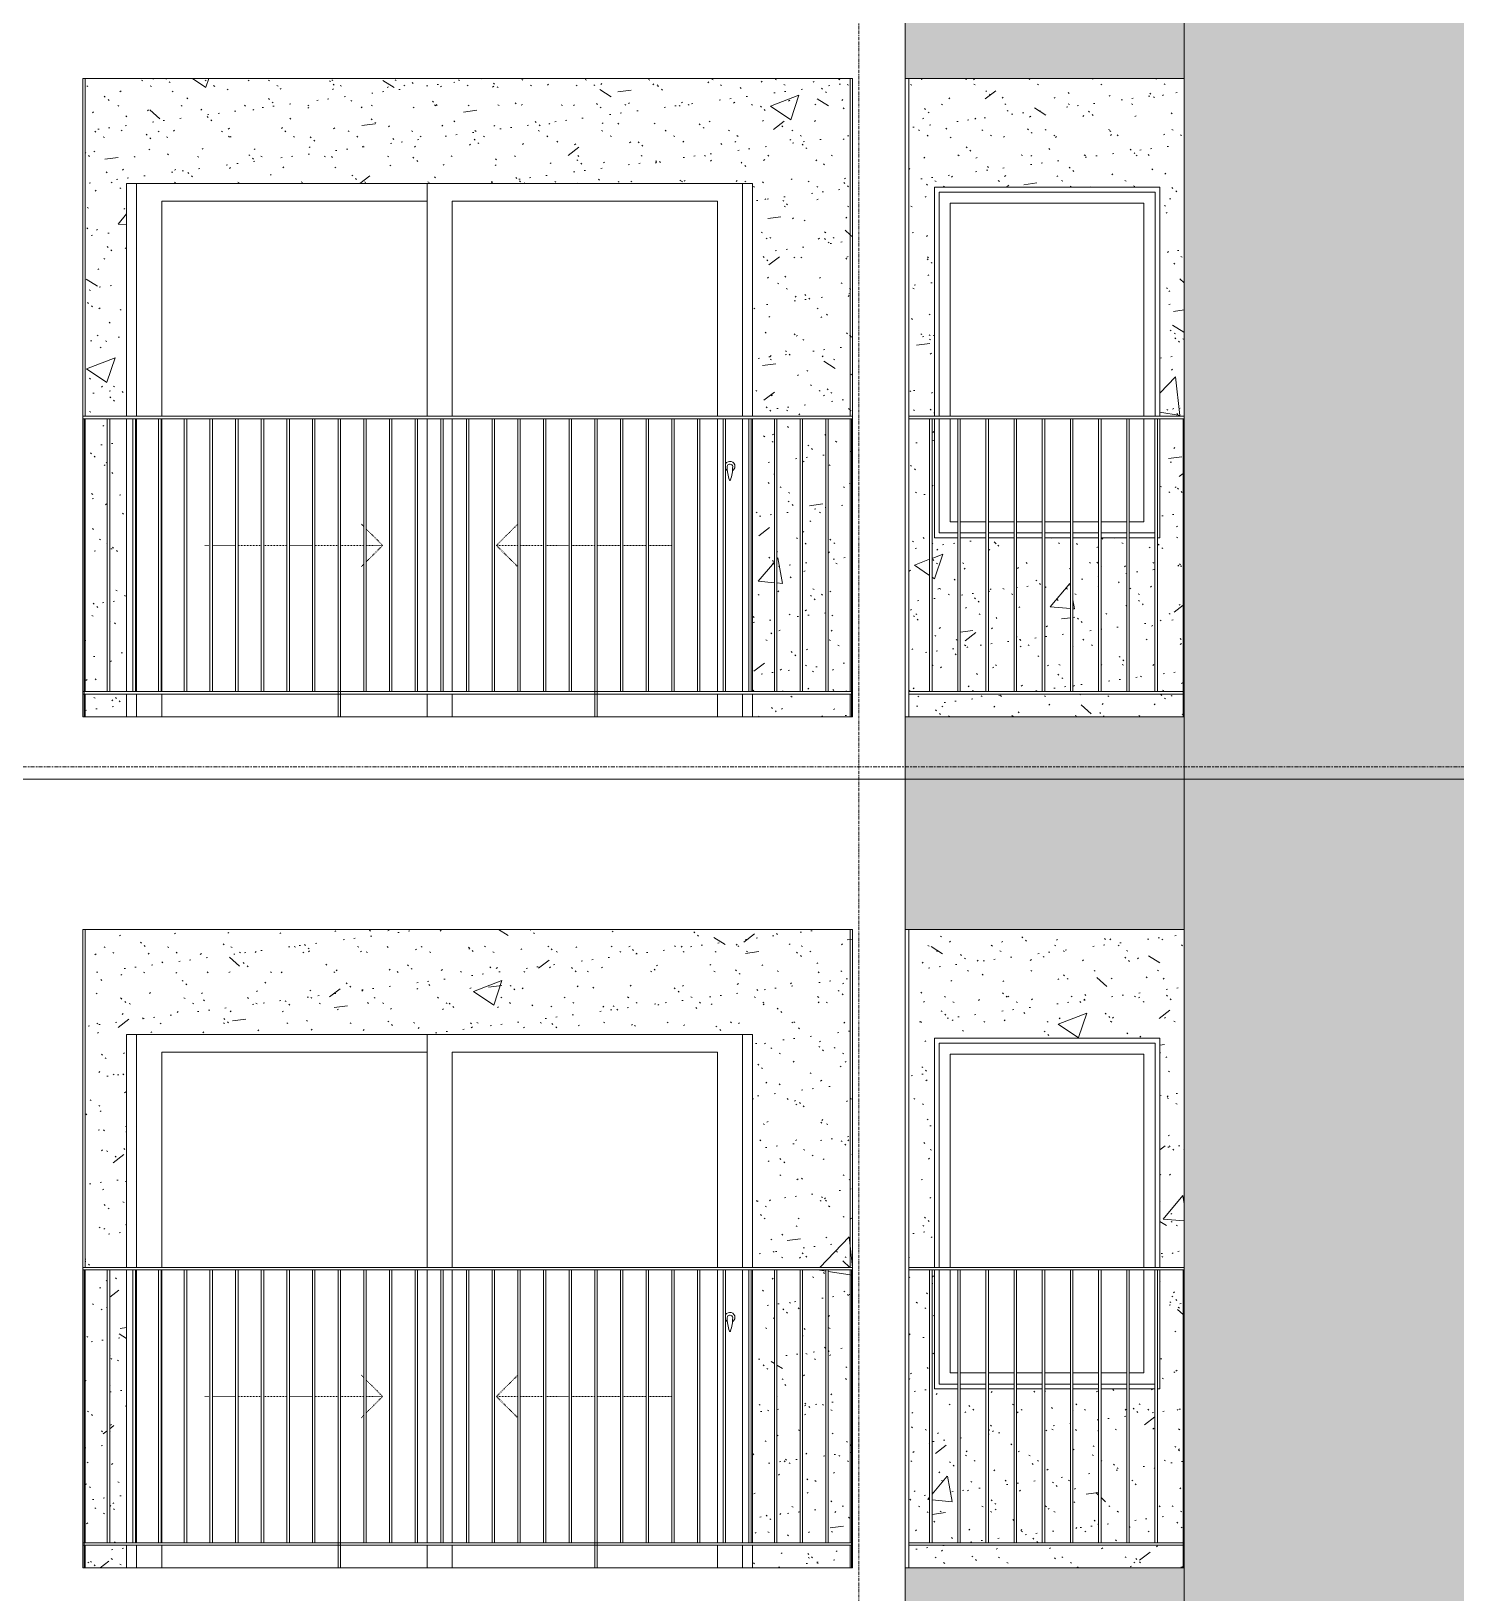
# Model space of a CAD drawing. Header units: millimetres. Extents: x -134153 to 99383, y -5233 to 35400.
# Drawn here: x 19153 to 24843, y 19300 to 25538 of the extents above; entities that cross this region are included whole.
import ezdxf

# ---------------------------------------------------------------- set-up
doc = ezdxf.new("R2010")
doc.units = ezdxf.units.MM
for name, pattern in [('Centre', [31.75, 6.35, -4.7625, 15.875, -4.7625]), ('Dash', [6, 3, -3]), ('Grid Line', [22.225, 12.7, -3.175, 3.175, -3.175])]:
    doc.linetypes.add(name, pattern=pattern)
for name, color, linetype, lineweight in [('0-2', 250, 'Continuous', 5), ('A-DOOR', 31, 'Continuous', 9), ('A-DOOR-FRAM', 31, 'Continuous', 9), ('A-DOOR-HDLN', 31, 'Dash', 9), ('A-FLOR-HRAL', 11, 'Continuous', 9), ('A-FLOR-HRAL-1', 253, 'Continuous', 9), ('A-FLOR-LEVL-2', 51, 'Centre', 9), ('A-GLAZ-1', 253, 'Continuous', 9), ('A-GLAZ-2', 7, 'Continuous', 9), ('A-WALL', 113, 'Continuous', 9), ('A-WALL-PATT-1', 9, 'Continuous', 9), ('A-WALL-PATT-2', 111, 'Continuous', 5), ('I-WALL', 2, 'Continuous', 9), ('I-WALL-1', 7, 'Continuous', 9), ('S-COLS-1', 7, 'Continuous', 9), ('S-GRID-1', 1, 'Grid Line', 9)]:
    doc.layers.add(name, color=color, linetype=linetype, lineweight=lineweight)
pattern_1 = [(50, (82572.6, 0), (1165.978, -102.01), [121.92, -1341.12]), (355, (82572.6, 0), (-225.554, 1222.763), [97.536, -1072.896]), (100.451, (82669.8, -8.5), (940.433, 1120.746), [103.616, -1139.776]), (46.184, (82572.6, 325.1), (1734.906, -269.074), [182.88, -2011.68]), (96.636, (82717.2, 302.7), (1519.38, 1583.54), [155.42, -1709.665]), (351.184, (82572.6, 325.1), (1519.39, 1583.52), [146.3, -1609.34]), (21, (82735.2, 243.8), (970.332, -654.498), [121.92, -1341.12]), (326, (82735.2, 243.8), (395.533, 1178.804), [97.536, -1072.896]), (71.451, (82816, 189.3), (1365.87, 524.296), [103.616, -1139.776]), (37.5, (82572.62, 0), (19.767, 541.1527), [53.645, -1006.246, 53.645, -1035.507, -1076.96]), (37.5, (82572.62, 0), (19.767, 541.1527), [-2149.043, 53.645, -1023.315]), (7.5, (82572.6, 0), (427.646, 641.156), [53.645, -567.334, 53.645, -981.862, -410.464]), (7.5, (82572.6, 0), (427.646, 641.156), [-1656.486, 53.645, -356.82]), (327.5, (82210.1, 0), (867.782, -36.665), [53.645, -352.755, 53.645, -1214.323, -1682.496]), (327.5, (82210.1, 0), (867.782, -36.665), [-1674.368, 53.645, -1628.85]), (317.5, (82047.56, 0), (948.028, 162.731), [53.645, -474.675, 53.645, -788.416, -1194.816]), (317.5, (82047.56, 0), (948.028, 162.731), [-1370.38, 53.645, -1141.17])]
pattern_2 = [(37.5, (82572.62, 0), (-5.1206, 156.61216), [5.364, -118.181, 5.364, -132.812, -132.08]), (37.5, (82572.62, 0), (-5.1206, 156.61216), [-261.722, 5.364, -126.716]), (7.5, (82572.62, 0), (143.847, 229.3842), [5.364, -61.285, 5.364, -105.989, -42.672]), (7.5, (82572.62, 0), (143.847, 229.3842), [-178.003, 5.364, -37.308]), (327.5, (82472.65, 0), (253.1176, 0.4601), [5.364, -35.276, 5.364, -140.94, -191.008]), (327.5, (82472.65, 0), (253.1176, 0.4601), [-186.944, 5.364, -185.644]), (317.5, (82472.65, 0), (244.3381, 71.3376), [5.364, -14.956, 5.364, -90.546, -109.728]), (317.5, (82472.65, 0), (244.3381, 71.3376), [-116.23, 5.364, -104.364])]

# ---------------------------------------------------------------- blocks, each defined once
blk = doc.blocks.new('NCV_TKTC_KET CAU_rvt-2-TKCS_MẶT ĐỨNG HƯỚNG NAM')
at = {"layer": 'S-COLS-1'}
for p, q in [((61152.6, 25349.3), (61152.6, 22800)), ((61152.6, 21949.3), (61152.6, 19400))]:
    blk.add_line(p, q, dxfattribs=at)
blk = doc.blocks.new('M_Fixed - 900 x 1400-901190-TKCS_MẶT ĐỨNG HƯỚNG NAM')
at = {"layer": 'A-GLAZ-2'}
for p, q in [((61273.6, 7000), (61273.6, 7896)), ((61273.6, 7896), (62135.6, 7896)), ((62135.6, 7896), (62135.6, 7000)), ((61317.6, 7000), (61317.6, 7852)), ((61317.6, 7852), (62091.6, 7852)), ((62091.6, 7852), (62091.6, 7000)), ((61273.6, 6534), (61273.6, 6990)), ((61317.6, 6578), (61317.6, 6990)), ((62091.6, 6990), (62091.6, 6578)), ((61347.6, 6578), (61317.6, 6578)), ((61460.1, 6578), (61357.6, 6578)), ((61572.6, 6578), (61470.1, 6578)), ((61685.1, 6578), (61582.6, 6578)), ((61797.6, 6578), (61695.1, 6578)), ((61910.1, 6578), (61807.6, 6578)), ((62022.6, 6578), (61920.1, 6578)), ((62091.6, 6578), (62032.6, 6578)), ((61347.6, 6534), (61273.6, 6534)), ((61460.1, 6534), (61357.6, 6534)), ((61572.6, 6534), (61470.1, 6534)), ((61685.1, 6534), (61582.6, 6534)), ((61797.6, 6534), (61695.1, 6534)), ((61910.1, 6534), (61807.6, 6534)), ((62022.6, 6534), (61920.1, 6534)), ((62135.1, 6534), (62032.6, 6534))]:
    blk.add_line(p, q, dxfattribs=at)
blk = doc.blocks.new('Railing - 10mm-901206-TKCS_MẶT ĐỨNG HƯỚNG NAM')
at = {"layer": 'A-FLOR-HRAL-1'}
for p, q in [((106960.064287, 5900), (106960.064287, 6990)), ((106970.064287, 5900), (106970.064287, 6990))]:
    blk.add_line(p, q, dxfattribs=at)
blk = doc.blocks.new('Railing - 50 x 10mm-V265-TKCS_MẶT ĐỨNG HƯỚNG NAM')
at = {"layer": 'A-FLOR-HRAL-1'}
for p in [(98652.564287, 6990), (98657.564287, 5800)]:
    blk.add_line(p, (98657.564287, 6990), dxfattribs=at)
blk = doc.blocks.new('Railing - Railing-883261-TKCS_MẶT ĐỨNG HƯỚNG NAM')
at = {"layer": 'A-FLOR-HRAL-1'}
for p, q in [((61152.6, 5900), (62252.6, 5900)), ((62252.6, 5890), (61152.6, 5890))]:
    blk.add_line(p, q, dxfattribs=at)
at = {"extrusion": (0, 0, -1), "zscale": -1}
for name, p in [('Railing - 10mm-901206-TKCS_MẶT ĐỨNG HƯỚNG NAM', (-168205.1, 0)), ('Railing - 10mm-901206-TKCS_MẶT ĐỨNG HƯỚNG NAM', (-168317.6, 0)), ('Railing - 10mm-901206-TKCS_MẶT ĐỨNG HƯỚNG NAM', (-168430.1, 0)), ('Railing - 10mm-901206-TKCS_MẶT ĐỨNG HƯỚNG NAM', (-168542.6, 0)), ('Railing - 10mm-901206-TKCS_MẶT ĐỨNG HƯỚNG NAM', (-168655.1, 0)), ('Railing - 10mm-901206-TKCS_MẶT ĐỨNG HƯỚNG NAM', (-168767.6, 0)), ('Railing - 10mm-901206-TKCS_MẶT ĐỨNG HƯỚNG NAM', (-168880.1, 0)), ('Railing - 10mm-901206-TKCS_MẶT ĐỨNG HƯỚNG NAM', (-168992.6, 0)), ('Railing - 10mm-901206-TKCS_MẶT ĐỨNG HƯỚNG NAM', (-169105.1, 0)), ('Railing - 50 x 10mm-V265-TKCS_MẶT ĐỨNG HƯỚNG NAM', (-160905.1, 0))]:
    blk.add_blockref(name, p, dxfattribs=at)
blk = doc.blocks.new('Top Rail Type - Top Rail_Internal_-883262-TKCS_MẶT ĐỨNG HƯỚNG NAM')
at = {"layer": 'A-FLOR-HRAL-1'}
for p, q in [((62252.564287, 7000), (61152.564287, 7000)), ((62252.564287, 6990), (61152.564287, 6990))]:
    blk.add_line(p, q, dxfattribs=at)
blk = doc.blocks.new('NCV_TKTC_TANG 6 - 8_rvt-4-TKCS_MẶT ĐỨNG HƯỚNG NAM')
at = {"layer": 'A-WALL-PATT-1'}
h = blk.add_hatch(dxfattribs=at)
h.set_pattern_fill('FP_31', color=256, style=0, pattern_type=2)
h.set_pattern_definition(pattern_1)
h.paths.add_polyline_path([(60901.2, 22800), (60917.6, 22800), (60917.6, 22890), (60527.6, 22890), (60527.6, 22800), (60891.9, 22800)])
h.paths.add_polyline_path([(57862.6, 22800), (58027.6, 22800), (58027.6, 22890), (57862.6, 22890)])
h.paths.add_polyline_path([(60527.6, 22900), (60615.1, 22900), (60615.1, 23990), (60527.6, 23990), (60527.6, 23076.5)])
h.paths.add_polyline_path([(60820.1, 22900), (60820.1, 23990), (60727.6, 23990), (60727.6, 22900), (60757.7, 22900)])
h.paths.add_polyline_path([(60625.1, 22900), (60717.6, 22900), (60717.6, 23990), (60625.1, 23990), (60625.1, 23076.5)])
h.paths.add_polyline_path([(60830.1, 22900), (60917.6, 22900), (60917.6, 23990), (60830.1, 23990), (60830.1, 22921.9)])
h.paths.add_polyline_path([(58027.6, 22900), (58027.6, 23990), (57960.1, 23990), (57960.1, 22900)])
h.paths.add_polyline_path([(57950.1, 22900), (57950.1, 23990), (57862.6, 23990), (57862.6, 22900), (57880.7, 22900)])
h.paths.add_polyline_path([(60690.7, 24000), (60917.6, 24000), (60917.6, 25350), (57862.6, 25350), (57862.6, 24000), (58027.6, 24000), (58027.6, 24930), (60527.6, 24930), (60527.6, 24000), (60686.6, 24000)])
h = blk.add_hatch(dxfattribs=at)
h.set_pattern_fill('FP_32', color=256, style=0, pattern_type=2)
h.set_pattern_definition(pattern_2)
h.paths.add_polyline_path([(60901.2, 22800), (60917.6, 22800), (60917.6, 22890), (60527.6, 22890), (60527.6, 22800), (60891.9, 22800)])
h.paths.add_polyline_path([(57862.6, 22800), (58027.6, 22800), (58027.6, 22890), (57862.6, 22890)])
h.paths.add_polyline_path([(60527.6, 22900), (60615.1, 22900), (60615.1, 23990), (60527.6, 23990), (60527.6, 23076.5)])
h.paths.add_polyline_path([(60820.1, 22900), (60820.1, 23990), (60727.6, 23990), (60727.6, 22900), (60757.7, 22900)])
h.paths.add_polyline_path([(60625.1, 22900), (60717.6, 22900), (60717.6, 23990), (60625.1, 23990), (60625.1, 23076.5)])
h.paths.add_polyline_path([(60830.1, 22900), (60917.6, 22900), (60917.6, 23990), (60830.1, 23990), (60830.1, 22921.9)])
h.paths.add_polyline_path([(58027.6, 22900), (58027.6, 23990), (57960.1, 23990), (57960.1, 22900)])
h.paths.add_polyline_path([(57950.1, 22900), (57950.1, 23990), (57862.6, 23990), (57862.6, 22900), (57880.7, 22900)])
h.paths.add_polyline_path([(60690.7, 24000), (60917.6, 24000), (60917.6, 25350), (57862.6, 25350), (57862.6, 24000), (58027.6, 24000), (58027.6, 24930), (60527.6, 24930), (60527.6, 24000), (60686.6, 24000)])
h = blk.add_hatch(dxfattribs=at)
h.set_pattern_fill('FP_31', color=256, style=0, pattern_type=2)
h.set_pattern_definition(pattern_1)
h.paths.add_polyline_path([(60917.6, 22800), (60922.6, 22800), (60922.6, 22890), (60917.6, 22890), (60917.6, 22812.5)])
h.paths.add_polyline_path([(60922.6, 22900), (60921.7, 23990), (60917.6, 23990), (60918.1, 22900)])
h.paths.add_polyline_path([(60927.6, 24000), (60926.1, 25350), (60917.6, 25350), (60917.6, 24000), (60921.7, 24000)])
h = blk.add_hatch(dxfattribs=at)
h.set_pattern_fill('FP_32', color=256, style=0, pattern_type=2)
h.set_pattern_definition(pattern_2)
h.paths.add_polyline_path([(60917.6, 22800), (60922.6, 22800), (60922.6, 22890), (60917.6, 22890), (60917.6, 22812.5)])
h.paths.add_polyline_path([(60922.6, 22900), (60921.7, 23990), (60917.6, 23990), (60918.1, 22900)])
h.paths.add_polyline_path([(60927.6, 24000), (60926.1, 25350), (60917.6, 25350), (60917.6, 24000), (60921.7, 24000)])
h = blk.add_hatch(dxfattribs=at)
h.set_pattern_fill('FP_31', color=256, style=0, pattern_type=2)
h.set_pattern_definition(pattern_1)
h.paths.add_polyline_path([(62247.6, 22800), (62247.6, 22890), (61152.6, 22890), (61152.6, 22800), (61551, 22800)])
h.paths.add_polyline_path([(61245.1, 22900), (61347.6, 22900), (61347.6, 23515), (61254.6, 23515), (61254.6, 23990), (61245.1, 23990), (61245.1, 23076.5)])
h.paths.add_polyline_path([(61235.1, 22900), (61235.1, 23990), (61152.6, 23990), (61152.6, 22900)])
h.paths.add_polyline_path([(61357.6, 22900), (61460.1, 22900), (61460.1, 23515), (61357.6, 23515), (61357.6, 23076.5)])
h.paths.add_polyline_path([(62145.1, 22900), (62247.6, 22900), (62247.6, 23990), (62154.6, 23990), (62154.6, 23515), (62145.1, 23515), (62145.1, 23076.5)])
h.paths.add_polyline_path([(62135.1, 22900), (62135.1, 23515), (62032.6, 23515), (62032.6, 22900)])
h.paths.add_polyline_path([(61470.1, 22900), (61572.6, 22900), (61572.6, 23515), (61470.1, 23515), (61470.1, 22972.8)])
h.paths.add_polyline_path([(61582.6, 22900), (61685.1, 22900), (61685.1, 23515), (61582.6, 23515), (61582.6, 23061.9)])
h.paths.add_polyline_path([(61695.1, 22900), (61797.6, 22900), (61797.6, 23515), (61695.1, 23515), (61695.1, 23076.5)])
h.paths.add_polyline_path([(61910.1, 22900), (61910.1, 23515), (61807.6, 23515), (61807.6, 22900)])
h.paths.add_polyline_path([(61920.1, 22900), (62022.6, 22900), (62022.6, 23515), (61920.1, 23515), (61920.1, 23076.5)])
h.paths.add_polyline_path([(62247.6, 24000), (62252.6, 24000), (62252.6, 25349.3), (61152.6, 25349.3), (61152.6, 24000), (61254.6, 24000), (61254.6, 24915), (62154.6, 24915), (62154.6, 24000)])
h = blk.add_hatch(dxfattribs=at)
h.set_pattern_fill('FP_32', color=256, style=0, pattern_type=2)
h.set_pattern_definition(pattern_2)
h.paths.add_polyline_path([(62247.6, 22800), (62247.6, 22890), (61152.6, 22890), (61152.6, 22800), (61551, 22800)])
h.paths.add_polyline_path([(61245.1, 22900), (61347.6, 22900), (61347.6, 23515), (61254.6, 23515), (61254.6, 23990), (61245.1, 23990), (61245.1, 23076.5)])
h.paths.add_polyline_path([(61235.1, 22900), (61235.1, 23990), (61152.6, 23990), (61152.6, 22900)])
h.paths.add_polyline_path([(61357.6, 22900), (61460.1, 22900), (61460.1, 23515), (61357.6, 23515), (61357.6, 23076.5)])
h.paths.add_polyline_path([(62145.1, 22900), (62247.6, 22900), (62247.6, 23990), (62154.6, 23990), (62154.6, 23515), (62145.1, 23515), (62145.1, 23076.5)])
h.paths.add_polyline_path([(62135.1, 22900), (62135.1, 23515), (62032.6, 23515), (62032.6, 22900)])
h.paths.add_polyline_path([(61470.1, 22900), (61572.6, 22900), (61572.6, 23515), (61470.1, 23515), (61470.1, 22972.8)])
h.paths.add_polyline_path([(61582.6, 22900), (61685.1, 22900), (61685.1, 23515), (61582.6, 23515), (61582.6, 23061.9)])
h.paths.add_polyline_path([(61695.1, 22900), (61797.6, 22900), (61797.6, 23515), (61695.1, 23515), (61695.1, 23076.5)])
h.paths.add_polyline_path([(61910.1, 22900), (61910.1, 23515), (61807.6, 23515), (61807.6, 22900)])
h.paths.add_polyline_path([(61920.1, 22900), (62022.6, 22900), (62022.6, 23515), (61920.1, 23515), (61920.1, 23076.5)])
h.paths.add_polyline_path([(62247.6, 24000), (62252.6, 24000), (62252.6, 25349.3), (61152.6, 25349.3), (61152.6, 24000), (61254.6, 24000), (61254.6, 24915), (62154.6, 24915), (62154.6, 24000)])
at = {"layer": 'I-WALL-1'}
for p, q in [((57862.6, 25350), (57862.6, 24000)), ((60917.6, 24000), (60917.6, 25350)), ((58027.6, 24000), (58027.6, 24930)), ((58027.6, 24930), (60527.6, 24930)), ((60527.6, 24930), (60527.6, 24000)), ((61254.6, 24000), (61254.6, 24915)), ((61254.6, 24915), (62154.6, 24915)), ((62154.6, 24915), (62154.6, 24000)), ((57862.6, 23990), (57862.6, 22900)), ((58027.6, 22900), (58027.6, 23990)), ((60527.6, 23990), (60527.6, 22900)), ((60917.6, 22900), (60917.6, 23990)), ((61254.6, 23515), (61254.6, 23990)), ((62154.6, 23990), (62154.6, 23515)), ((61347.6, 23515), (61254.6, 23515)), ((61460.1, 23515), (61357.6, 23515)), ((61572.6, 23515), (61470.1, 23515)), ((61685.1, 23515), (61582.6, 23515)), ((61797.6, 23515), (61695.1, 23515)), ((61910.1, 23515), (61807.6, 23515)), ((62022.6, 23515), (61920.1, 23515)), ((62135.1, 23515), (62032.6, 23515)), ((62154.6, 23515), (62145.1, 23515)), ((57862.6, 22890), (57862.6, 22800)), ((58027.6, 22800), (58027.6, 22890)), ((60527.6, 22890), (60527.6, 22800)), ((60917.6, 22800), (60917.6, 22890))]:
    blk.add_line(p, q, dxfattribs=at)
at = {"layer": 'A-FLOR-HRAL-1'}
for name in ['Top Rail Type - Top Rail_Internal_-883262-TKCS_MẶT ĐỨNG HƯỚNG NAM', 'Railing - Railing-883261-TKCS_MẶT ĐỨNG HƯỚNG NAM']:
    blk.add_blockref(name, (0, 17000), dxfattribs=at)
at = {"layer": 'A-GLAZ-1'}
blk.add_blockref('M_Fixed - 900 x 1400-901190-TKCS_MẶT ĐỨNG HƯỚNG NAM', (0, 17000), dxfattribs=at)
blk = doc.blocks.new('NCV_TKTC_TANG 6 - 8_rvt-6-TKCS_MẶT ĐỨNG HƯỚNG NAM')
at = {"layer": 'A-WALL-PATT-1'}
h = blk.add_hatch(dxfattribs=at)
h.set_pattern_fill('FP_31', color=256, style=0, pattern_type=2)
h.set_pattern_definition(pattern_1)
h.paths.add_polyline_path([(60527.6, 19400), (60917.6, 19400), (60917.6, 19490), (60527.6, 19490)])
h.paths.add_polyline_path([(57862.6, 19400), (58027.6, 19400), (58027.6, 19490), (57862.6, 19490)])
h.paths.add_polyline_path([(60527.6, 19500), (60615.1, 19500), (60615.1, 20590), (60527.6, 20590), (60527.6, 19763.8)])
h.paths.add_polyline_path([(60757.7, 19500), (60820.1, 19500), (60820.1, 20590), (60727.6, 20590), (60727.6, 19500)])
h.paths.add_polyline_path([(60625.1, 19500), (60717.6, 19500), (60717.6, 20590), (60625.1, 20590), (60625.1, 19763.8)])
h.paths.add_polyline_path([(57862.6, 19500), (57950.1, 19500), (57950.1, 20590), (57862.6, 20590), (57862.6, 19763.8)])
h.paths.add_polyline_path([(60830.1, 19500), (60917.6, 19500), (60917.6, 20590), (60830.1, 20590), (60830.1, 19521.9)])
h.paths.add_polyline_path([(58027.6, 19500), (58027.6, 20590), (57960.1, 20590), (57960.1, 19500)])
h.paths.add_polyline_path([(60917.6, 20600), (60917.6, 21950), (57862.6, 21950), (57862.6, 20600), (58027.6, 20600), (58027.6, 21530), (60527.6, 21530), (60527.6, 20600), (60757.7, 20600)])
h = blk.add_hatch(dxfattribs=at)
h.set_pattern_fill('FP_32', color=256, style=0, pattern_type=2)
h.set_pattern_definition(pattern_2)
h.paths.add_polyline_path([(60527.6, 19400), (60917.6, 19400), (60917.6, 19490), (60527.6, 19490)])
h.paths.add_polyline_path([(57862.6, 19400), (58027.6, 19400), (58027.6, 19490), (57862.6, 19490)])
h.paths.add_polyline_path([(60527.6, 19500), (60615.1, 19500), (60615.1, 20590), (60527.6, 20590), (60527.6, 19763.8)])
h.paths.add_polyline_path([(60757.7, 19500), (60820.1, 19500), (60820.1, 20590), (60727.6, 20590), (60727.6, 19500)])
h.paths.add_polyline_path([(60625.1, 19500), (60717.6, 19500), (60717.6, 20590), (60625.1, 20590), (60625.1, 19763.8)])
h.paths.add_polyline_path([(57862.6, 19500), (57950.1, 19500), (57950.1, 20590), (57862.6, 20590), (57862.6, 19763.8)])
h.paths.add_polyline_path([(60830.1, 19500), (60917.6, 19500), (60917.6, 20590), (60830.1, 20590), (60830.1, 19521.9)])
h.paths.add_polyline_path([(58027.6, 19500), (58027.6, 20590), (57960.1, 20590), (57960.1, 19500)])
h.paths.add_polyline_path([(60917.6, 20600), (60917.6, 21950), (57862.6, 21950), (57862.6, 20600), (58027.6, 20600), (58027.6, 21530), (60527.6, 21530), (60527.6, 20600), (60757.7, 20600)])
h = blk.add_hatch(dxfattribs=at)
h.set_pattern_fill('FP_31', color=256, style=0, pattern_type=2)
h.set_pattern_definition(pattern_1)
h.paths.add_polyline_path([(60917.6, 19400), (60922.6, 19400), (60922.6, 19490), (60917.6, 19490), (60917.6, 19412.5)])
h.paths.add_polyline_path([(60918.1, 19500), (60922.6, 19500), (60921.7, 20590), (60917.6, 20590), (60917.6, 19500)])
h.paths.add_polyline_path([(60921.7, 20600), (60927.6, 20600), (60926.1, 21950), (60917.6, 21950), (60917.6, 20600)])
h = blk.add_hatch(dxfattribs=at)
h.set_pattern_fill('FP_32', color=256, style=0, pattern_type=2)
h.set_pattern_definition(pattern_2)
h.paths.add_polyline_path([(60917.6, 19400), (60922.6, 19400), (60922.6, 19490), (60917.6, 19490), (60917.6, 19412.5)])
h.paths.add_polyline_path([(60918.1, 19500), (60922.6, 19500), (60921.7, 20590), (60917.6, 20590), (60917.6, 19500)])
h.paths.add_polyline_path([(60921.7, 20600), (60927.6, 20600), (60926.1, 21950), (60917.6, 21950), (60917.6, 20600)])
h = blk.add_hatch(dxfattribs=at)
h.set_pattern_fill('FP_31', color=256, style=0, pattern_type=2)
h.set_pattern_definition(pattern_1)
h.paths.add_polyline_path([(62247.6, 19400), (62247.6, 19490), (61152.6, 19490), (61152.6, 19400), (61551, 19400)])
h.paths.add_polyline_path([(61347.6, 19500), (61347.6, 20115), (61254.6, 20115), (61254.6, 20590), (61245.1, 20590), (61245.1, 19500)])
h.paths.add_polyline_path([(61357.6, 19500), (61460.1, 19500), (61460.1, 20115), (61357.6, 20115), (61357.6, 19763.8)])
h.paths.add_polyline_path([(61152.6, 19500), (61235.1, 19500), (61235.1, 20590), (61152.6, 20590), (61152.6, 19655.4)])
h.paths.add_polyline_path([(61470.1, 19500), (61572.6, 19500), (61572.6, 20115), (61470.1, 20115), (61470.1, 19572.8)])
h.paths.add_polyline_path([(61807.6, 19500), (61910.1, 19500), (61910.1, 20115), (61807.6, 20115), (61807.6, 19840.1)])
h.paths.add_polyline_path([(61582.6, 19500), (61685.1, 19500), (61685.1, 20115), (61582.6, 20115), (61582.6, 19661.9)])
h.paths.add_polyline_path([(61695.1, 19500), (61797.6, 19500), (61797.6, 20115), (61695.1, 20115), (61695.1, 19751)])
h.paths.add_polyline_path([(62022.6, 19500), (62022.6, 20115), (61920.1, 20115), (61920.1, 19500)])
h.paths.add_polyline_path([(62032.6, 19500), (62135.1, 19500), (62135.1, 20115), (62032.6, 20115), (62032.6, 20018.3)])
h.paths.add_polyline_path([(62145.1, 19500), (62247.6, 19500), (62247.6, 20590), (62154.6, 20590), (62154.6, 20115), (62145.1, 20115), (62145.1, 20107.5)])
h.paths.add_polyline_path([(62252.6, 20600), (62252.6, 21949.3), (61152.6, 21949.3), (61152.6, 20600), (61254.6, 20600), (61254.6, 21515), (62154.6, 21515), (62154.6, 20600), (62247.6, 20600)])
h = blk.add_hatch(dxfattribs=at)
h.set_pattern_fill('FP_32', color=256, style=0, pattern_type=2)
h.set_pattern_definition(pattern_2)
h.paths.add_polyline_path([(62247.6, 19400), (62247.6, 19490), (61152.6, 19490), (61152.6, 19400), (61551, 19400)])
h.paths.add_polyline_path([(61347.6, 19500), (61347.6, 20115), (61254.6, 20115), (61254.6, 20590), (61245.1, 20590), (61245.1, 19500)])
h.paths.add_polyline_path([(61357.6, 19500), (61460.1, 19500), (61460.1, 20115), (61357.6, 20115), (61357.6, 19763.8)])
h.paths.add_polyline_path([(61152.6, 19500), (61235.1, 19500), (61235.1, 20590), (61152.6, 20590), (61152.6, 19655.4)])
h.paths.add_polyline_path([(61470.1, 19500), (61572.6, 19500), (61572.6, 20115), (61470.1, 20115), (61470.1, 19572.8)])
h.paths.add_polyline_path([(61807.6, 19500), (61910.1, 19500), (61910.1, 20115), (61807.6, 20115), (61807.6, 19840.1)])
h.paths.add_polyline_path([(61582.6, 19500), (61685.1, 19500), (61685.1, 20115), (61582.6, 20115), (61582.6, 19661.9)])
h.paths.add_polyline_path([(61695.1, 19500), (61797.6, 19500), (61797.6, 20115), (61695.1, 20115), (61695.1, 19751)])
h.paths.add_polyline_path([(62022.6, 19500), (62022.6, 20115), (61920.1, 20115), (61920.1, 19500)])
h.paths.add_polyline_path([(62032.6, 19500), (62135.1, 19500), (62135.1, 20115), (62032.6, 20115), (62032.6, 20018.3)])
h.paths.add_polyline_path([(62145.1, 19500), (62247.6, 19500), (62247.6, 20590), (62154.6, 20590), (62154.6, 20115), (62145.1, 20115), (62145.1, 20107.5)])
h.paths.add_polyline_path([(62252.6, 20600), (62252.6, 21949.3), (61152.6, 21949.3), (61152.6, 20600), (61254.6, 20600), (61254.6, 21515), (62154.6, 21515), (62154.6, 20600), (62247.6, 20600)])
at = {"layer": 'I-WALL-1'}
for p, q in [((57862.6, 21950), (57862.6, 20600)), ((60917.6, 20600), (60917.6, 21950)), ((58027.6, 20600), (58027.6, 21530)), ((58027.6, 21530), (60527.6, 21530)), ((60527.6, 21530), (60527.6, 20600)), ((61254.6, 20600), (61254.6, 21515)), ((61254.6, 21515), (62154.6, 21515)), ((62154.6, 21515), (62154.6, 20600)), ((57862.6, 20590), (57862.6, 19500)), ((58027.6, 19500), (58027.6, 20590)), ((60527.6, 20590), (60527.6, 19500)), ((60917.6, 19500), (60917.6, 20590)), ((61254.6, 20115), (61254.6, 20590)), ((62154.6, 20590), (62154.6, 20115)), ((61347.6, 20115), (61254.6, 20115)), ((61460.1, 20115), (61357.6, 20115)), ((61572.6, 20115), (61470.1, 20115)), ((61685.1, 20115), (61582.6, 20115)), ((61797.6, 20115), (61695.1, 20115)), ((61910.1, 20115), (61807.6, 20115)), ((62022.6, 20115), (61920.1, 20115)), ((62135.1, 20115), (62032.6, 20115)), ((62154.6, 20115), (62145.1, 20115)), ((57862.6, 19490), (57862.6, 19400)), ((58027.6, 19400), (58027.6, 19490)), ((60527.6, 19490), (60527.6, 19400)), ((60917.6, 19400), (60917.6, 19490))]:
    blk.add_line(p, q, dxfattribs=at)
at = {"layer": 'A-FLOR-HRAL-1'}
for name in ['Top Rail Type - Top Rail_Internal_-883262-TKCS_MẶT ĐỨNG HƯỚNG NAM', 'Railing - Railing-883261-TKCS_MẶT ĐỨNG HƯỚNG NAM']:
    blk.add_blockref(name, (0, 13600), dxfattribs=at)
at = {"layer": 'A-GLAZ-1'}
blk.add_blockref('M_Fixed - 900 x 1400-901190-TKCS_MẶT ĐỨNG HƯỚNG NAM', (0, 13600), dxfattribs=at)
blk = doc.blocks.new('DEG_02-DEG_03 - DEG_02-2500x2400mm-CỬA ĐI 02 CÁNH TRƯỢT-V253-TKCS_MẶT ĐỨNG HƯỚNG NAM')
at = {"layer": 'A-DOOR'}
for p, q in [((59227.6, 10400), (59227.6, 11330)), ((60487.6, 11330), (60487.6, 10400)), ((58167.6, 11260), (58167.6, 10400)), ((58167.6, 11260), (59227.6, 11260)), ((59327.6, 11260), (59327.6, 10400)), ((59327.6, 11260), (60387.6, 11260)), ((60387.6, 10400), (60387.6, 11260)), ((58167.6, 10390), (58167.6, 9300)), ((59227.6, 9300), (59227.6, 10390)), ((59327.6, 10390), (59327.6, 9300)), ((60387.6, 9300), (60387.6, 10390)), ((60487.6, 10390), (60487.6, 9300)), ((58167.6, 9290), (58167.6, 9200)), ((59227.6, 9200), (59227.6, 9290)), ((59327.6, 9290), (59327.6, 9200)), ((60387.6, 9200), (60387.6, 9290)), ((60487.6, 9290), (60487.6, 9200))]:
    blk.add_line(p, q, dxfattribs=at)
at = {"layer": 'A-DOOR', "flags": 128}
blk.add_lwpolyline([(60439.1, 10208.7), (60439.1, 10208.7), (60439, 10208.7), (60439, 10208.7), (60439, 10208.7), (60439, 10208.7), (60439, 10208.7), (60439, 10208.7), (60438.9, 10208.7), (60438.9, 10208.7), (60438.9, 10208.7), (60438.9, 10208.7), (60438.8, 10208.7), (60438.8, 10208.7), (60438.8, 10208.7), (60438.7, 10208.7), (60438.7, 10208.7), (60438.7, 10208.7), (60438.6, 10208.7), (60438.6, 10208.7), (60438.5, 10208.7), (60438.5, 10208.7), (60438.4, 10208.7), (60438.4, 10208.7), (60438.3, 10208.7), (60438.3, 10208.7), (60438.2, 10208.7), (60438.2, 10208.7), (60438.1, 10208.7), (60438.1, 10208.7), (60438, 10208.7), (60437.9, 10208.7), (60437.9, 10208.7), (60437.8, 10208.7), (60437.8, 10208.7), (60437.7, 10208.7), (60437.6, 10208.7), (60437.6, 10208.7), (60437.5, 10208.7), (60437.5, 10208.7), (60437.4, 10208.7), (60437.3, 10208.7), (60437.3, 10208.7), (60437.2, 10208.7), (60437.2, 10208.7), (60437.1, 10208.7), (60437.1, 10208.7), (60437, 10208.7), (60436.9, 10208.7), (60436.9, 10208.7), (60436.8, 10208.7), (60436.8, 10208.7), (60436.7, 10208.7), (60436.7, 10208.7), (60436.6, 10208.7), (60436.6, 10208.7), (60436.5, 10208.7), (60436.5, 10208.7), (60436.5, 10208.7), (60436.4, 10208.7), (60436.4, 10208.7), (60436.3, 10208.7), (60436.3, 10208.7), (60436.3, 10208.7), (60436.2, 10208.7), (60436.2, 10208.7), (60436.2, 10208.7), (60436.2, 10208.7), (60436.2, 10208.7), (60436.1, 10208.7), (60436.1, 10208.7), (60436.1, 10208.7), (60436.1, 10208.7), (60436.1, 10208.7), (60436.1, 10208.7), (60436.1, 10208.7)], dxfattribs=at)
at = {"layer": 'A-DOOR'}
for centre, radius, start, end in [((60437.6, 10200), 20, 0, 150), ((60437.6, 10200), 20, 210, 240), ((60436.1, 10199.2), 9.45, 90, 180), ((60591.4, 10199.2), 164.8, 180, 199.13397), ((60439.1, 10199.2), 9.45, 0, 90), ((60283.8, 10199.2), 164.8, 340.86603, 0), ((60437.6, 10200), 20, 300, 0), ((60437.9, 10146), 2.34, 199.13397, 261.03098), ((60437.2, 10146), 2.34, 278.96902, 340.86603)]:
    blk.add_arc(centre, radius, start, end, dxfattribs=at)
at = {"layer": 'A-DOOR-FRAM'}
for p, q in [((58067.6, 10400), (58067.6, 11330)), ((60487.6, 10400), (60487.6, 11330)), ((58067.6, 9300), (58067.6, 10390)), ((60487.6, 9300), (60487.6, 10390)), ((58067.6, 9200), (58067.6, 9290)), ((60487.6, 9200), (60487.6, 9290))]:
    blk.add_line(p, q, dxfattribs=at)
at = {"layer": 'A-DOOR-HDLN'}
for p, q in [((58975.1, 9959.5), (58965.5, 9969.1)), ((59050.3, 9884.2), (58985.1, 9949.5)), ((59504.8, 9884.2), (59589.7, 9969.1)), ((58340.3, 9884.2), (58360.1, 9884.2)), ((58370.1, 9884.2), (58462.6, 9884.2)), ((58472.6, 9884.2), (58565.1, 9884.2)), ((58575.1, 9884.2), (58667.6, 9884.2)), ((58677.6, 9884.2), (58770.1, 9884.2)), ((58780.1, 9884.2), (58872.6, 9884.2)), ((58882.6, 9884.2), (58975.1, 9884.2)), ((59050.3, 9884.2), (58985.1, 9819)), ((58985.1, 9884.2), (59050.3, 9884.2)), ((59504.8, 9884.2), (59589.7, 9799.4)), ((59590.1, 9884.2), (59504.8, 9884.2)), ((59692.6, 9884.2), (59600.1, 9884.2)), ((59795.1, 9884.2), (59702.6, 9884.2)), ((59897.6, 9884.2), (59805.1, 9884.2)), ((60000.1, 9884.2), (59907.6, 9884.2)), ((60102.6, 9884.2), (60010.1, 9884.2)), ((60205.1, 9884.2), (60112.6, 9884.2)), ((58975.1, 9809), (58965.5, 9799.4))]:
    blk.add_line(p, q, dxfattribs=at)
blk = doc.blocks.new('Railing - 10mm-1251313-TKCS_MẶT ĐỨNG HƯỚNG NAM')
at = {"layer": 'A-FLOR-HRAL'}
for p, q in [((52620.064287, 5900), (52620.064287, 6990)), ((52630.064287, 5900), (52630.064287, 6990))]:
    blk.add_line(p, q, dxfattribs=at)
blk = doc.blocks.new('Railing - 50 x 10mm-1251315-TKCS_MẶT ĐỨNG HƯỚNG NAM')
at = {"layer": 'A-FLOR-HRAL'}
for p, q in [((51697.564287, 5800), (51697.564287, 6990)), ((51707.564287, 6990), (51697.564287, 6990)), ((51707.564287, 5800), (51707.564287, 6990))]:
    blk.add_line(p, q, dxfattribs=at)
blk = doc.blocks.new('Railing - 50 x 10mm-1251311-TKCS_MẶT ĐỨNG HƯỚNG NAM')
at = {"layer": 'A-FLOR-HRAL'}
for p in [(52722.564287, 5800), (52727.564287, 6990)]:
    blk.add_line(p, (52722.564287, 6990), dxfattribs=at)
blk = doc.blocks.new('Railing - 50 x 10mm-V289-TKCS_MẶT ĐỨNG HƯỚNG NAM')
at = {"layer": 'A-FLOR-HRAL'}
for p, q in [((49657.564287, 6990), (49652.564287, 6990)), ((49657.564287, 5800), (49657.564287, 6990))]:
    blk.add_line(p, q, dxfattribs=at)
blk = doc.blocks.new('Railing - Railing-3821644-TKCS_MẶT ĐỨNG HƯỚNG NAM')
at = {"layer": 'A-FLOR-HRAL'}
for p, q in [((57852.564287, 19500), (60927.564287, 19500)), ((60927.564287, 19490), (57852.564287, 19490))]:
    blk.add_line(p, q, dxfattribs=at)
for name, p in [('Railing - 50 x 10mm-V289-TKCS_MẶT ĐỨNG HƯỚNG NAM', (8200, 13600)), ('Railing - 10mm-1251313-TKCS_MẶT ĐỨNG HƯỚNG NAM', (5330, 13600)), ('Railing - 10mm-1251313-TKCS_MẶT ĐỨNG HƯỚNG NAM', (5432.5, 13600)), ('Railing - 10mm-1251313-TKCS_MẶT ĐỨNG HƯỚNG NAM', (5535, 13600)), ('Railing - 10mm-1251313-TKCS_MẶT ĐỨNG HƯỚNG NAM', (5637.5, 13600)), ('Railing - 10mm-1251313-TKCS_MẶT ĐỨNG HƯỚNG NAM', (5740, 13600)), ('Railing - 10mm-1251313-TKCS_MẶT ĐỨNG HƯỚNG NAM', (5842.5, 13600)), ('Railing - 10mm-1251313-TKCS_MẶT ĐỨNG HƯỚNG NAM', (5945, 13600)), ('Railing - 10mm-1251313-TKCS_MẶT ĐỨNG HƯỚNG NAM', (6047.5, 13600)), ('Railing - 10mm-1251313-TKCS_MẶT ĐỨNG HƯỚNG NAM', (6150, 13600)), ('Railing - 50 x 10mm-1251315-TKCS_MẶT ĐỨNG HƯỚNG NAM', (7175, 13600)), ('Railing - 10mm-1251313-TKCS_MẶT ĐỨNG HƯỚNG NAM', (6355, 13600)), ('Railing - 10mm-1251313-TKCS_MẶT ĐỨNG HƯỚNG NAM', (6457.5, 13600)), ('Railing - 10mm-1251313-TKCS_MẶT ĐỨNG HƯỚNG NAM', (6560, 13600)), ('Railing - 10mm-1251313-TKCS_MẶT ĐỨNG HƯỚNG NAM', (6662.5, 13600)), ('Railing - 10mm-1251313-TKCS_MẶT ĐỨNG HƯỚNG NAM', (6765, 13600)), ('Railing - 10mm-1251313-TKCS_MẶT ĐỨNG HƯỚNG NAM', (6867.5, 13600)), ('Railing - 10mm-1251313-TKCS_MẶT ĐỨNG HƯỚNG NAM', (6970, 13600)), ('Railing - 10mm-1251313-TKCS_MẶT ĐỨNG HƯỚNG NAM', (7072.5, 13600)), ('Railing - 10mm-1251313-TKCS_MẶT ĐỨNG HƯỚNG NAM', (7175, 13600)), ('Railing - 50 x 10mm-1251315-TKCS_MẶT ĐỨNG HƯỚNG NAM', (8200, 13600)), ('Railing - 10mm-1251313-TKCS_MẶT ĐỨNG HƯỚNG NAM', (7380, 13600)), ('Railing - 10mm-1251313-TKCS_MẶT ĐỨNG HƯỚNG NAM', (7482.5, 13600)), ('Railing - 10mm-1251313-TKCS_MẶT ĐỨNG HƯỚNG NAM', (7585, 13600)), ('Railing - 10mm-1251313-TKCS_MẶT ĐỨNG HƯỚNG NAM', (7687.5, 13600)), ('Railing - 10mm-1251313-TKCS_MẶT ĐỨNG HƯỚNG NAM', (7790, 13600)), ('Railing - 10mm-1251313-TKCS_MẶT ĐỨNG HƯỚNG NAM', (7892.5, 13600)), ('Railing - 10mm-1251313-TKCS_MẶT ĐỨNG HƯỚNG NAM', (7995, 13600)), ('Railing - 10mm-1251313-TKCS_MẶT ĐỨNG HƯỚNG NAM', (8097.5, 13600)), ('Railing - 10mm-1251313-TKCS_MẶT ĐỨNG HƯỚNG NAM', (8200, 13600)), ('Railing - 50 x 10mm-1251311-TKCS_MẶT ĐỨNG HƯỚNG NAM', (8200, 13600))]:
    blk.add_blockref(name, p)
blk = doc.blocks.new('Top Rail Type - Top Rail_Internal_-3821645-TKCS_MẶT ĐỨNG HƯỚNG NAM')
at = {"layer": 'A-FLOR-HRAL'}
for p, q in [((60927.564287, 20600), (57852.564287, 20600)), ((60927.564287, 20590), (57852.564287, 20590))]:
    blk.add_line(p, q, dxfattribs=at)
blk = doc.blocks.new('Railing - Railing-3824893-TKCS_MẶT ĐỨNG HƯỚNG NAM')
at = {"layer": 'A-FLOR-HRAL'}
for p, q in [((57852.564287, 22900), (60927.564287, 22900)), ((60927.564287, 22890), (57852.564287, 22890))]:
    blk.add_line(p, q, dxfattribs=at)
for name, p in [('Railing - 50 x 10mm-V289-TKCS_MẶT ĐỨNG HƯỚNG NAM', (8200, 17000)), ('Railing - 10mm-1251313-TKCS_MẶT ĐỨNG HƯỚNG NAM', (5330, 17000)), ('Railing - 10mm-1251313-TKCS_MẶT ĐỨNG HƯỚNG NAM', (5432.5, 17000)), ('Railing - 10mm-1251313-TKCS_MẶT ĐỨNG HƯỚNG NAM', (5535, 17000)), ('Railing - 10mm-1251313-TKCS_MẶT ĐỨNG HƯỚNG NAM', (5637.5, 17000)), ('Railing - 10mm-1251313-TKCS_MẶT ĐỨNG HƯỚNG NAM', (5740, 17000)), ('Railing - 10mm-1251313-TKCS_MẶT ĐỨNG HƯỚNG NAM', (5842.5, 17000)), ('Railing - 10mm-1251313-TKCS_MẶT ĐỨNG HƯỚNG NAM', (5945, 17000)), ('Railing - 10mm-1251313-TKCS_MẶT ĐỨNG HƯỚNG NAM', (6047.5, 17000)), ('Railing - 10mm-1251313-TKCS_MẶT ĐỨNG HƯỚNG NAM', (6150, 17000)), ('Railing - 50 x 10mm-1251315-TKCS_MẶT ĐỨNG HƯỚNG NAM', (7175, 17000)), ('Railing - 10mm-1251313-TKCS_MẶT ĐỨNG HƯỚNG NAM', (6355, 17000)), ('Railing - 10mm-1251313-TKCS_MẶT ĐỨNG HƯỚNG NAM', (6457.5, 17000)), ('Railing - 10mm-1251313-TKCS_MẶT ĐỨNG HƯỚNG NAM', (6560, 17000)), ('Railing - 10mm-1251313-TKCS_MẶT ĐỨNG HƯỚNG NAM', (6662.5, 17000)), ('Railing - 10mm-1251313-TKCS_MẶT ĐỨNG HƯỚNG NAM', (6765, 17000)), ('Railing - 10mm-1251313-TKCS_MẶT ĐỨNG HƯỚNG NAM', (6867.5, 17000)), ('Railing - 10mm-1251313-TKCS_MẶT ĐỨNG HƯỚNG NAM', (6970, 17000)), ('Railing - 10mm-1251313-TKCS_MẶT ĐỨNG HƯỚNG NAM', (7072.5, 17000)), ('Railing - 10mm-1251313-TKCS_MẶT ĐỨNG HƯỚNG NAM', (7175, 17000)), ('Railing - 50 x 10mm-1251315-TKCS_MẶT ĐỨNG HƯỚNG NAM', (8200, 17000)), ('Railing - 10mm-1251313-TKCS_MẶT ĐỨNG HƯỚNG NAM', (7380, 17000)), ('Railing - 10mm-1251313-TKCS_MẶT ĐỨNG HƯỚNG NAM', (7482.5, 17000)), ('Railing - 10mm-1251313-TKCS_MẶT ĐỨNG HƯỚNG NAM', (7585, 17000)), ('Railing - 10mm-1251313-TKCS_MẶT ĐỨNG HƯỚNG NAM', (7687.5, 17000)), ('Railing - 10mm-1251313-TKCS_MẶT ĐỨNG HƯỚNG NAM', (7790, 17000)), ('Railing - 10mm-1251313-TKCS_MẶT ĐỨNG HƯỚNG NAM', (7892.5, 17000)), ('Railing - 10mm-1251313-TKCS_MẶT ĐỨNG HƯỚNG NAM', (7995, 17000)), ('Railing - 10mm-1251313-TKCS_MẶT ĐỨNG HƯỚNG NAM', (8097.5, 17000)), ('Railing - 10mm-1251313-TKCS_MẶT ĐỨNG HƯỚNG NAM', (8200, 17000)), ('Railing - 50 x 10mm-1251311-TKCS_MẶT ĐỨNG HƯỚNG NAM', (8200, 17000))]:
    blk.add_blockref(name, p)
blk = doc.blocks.new('Top Rail Type - Top Rail_Internal_-3824894-TKCS_MẶT ĐỨNG HƯỚNG NAM')
at = {"layer": 'A-FLOR-HRAL'}
for p, q in [((60927.564287, 24000), (57852.564287, 24000)), ((60927.564287, 23990), (57852.564287, 23990))]:
    blk.add_line(p, q, dxfattribs=at)

msp = doc.modelspace()

# ---------------------------------------------------------------- hatches: boundary and pattern name
at = {"layer": 'A-WALL-PATT-2'}
for points in [[(23758.9, 25349.3), (23758.9, 25950), (22643.9, 25950), (22643.9, 25349.3), (23057.3, 25349.3)], [(22643.9, 22550), (23758.9, 22550), (23758.9, 22800), (22643.9, 22800)], [(23758.9, 21949.3), (23758.9, 22550), (22643.9, 22550), (22643.9, 21949.3), (23057.3, 21949.3)], [(22643.9, 19150), (23758.9, 19150), (23758.9, 19400), (22643.9, 19400)]]:
    msp.add_hatch(color=256, dxfattribs=at).paths.add_polyline_path(points)
h = msp.add_hatch(color=256, dxfattribs=at)
h.paths.add_polyline_path([(24643.8, 22550), (27348.9, 22550), (27348.9, 25950), (23758.9, 25950), (23758.9, 22550)])
h.paths.add_polyline_path([(26358.9, 23600), (24958.9, 23600), (24958.9, 25000), (26358.9, 25000), (26358.9, 23619.1)])
h = msp.add_hatch(color=256, dxfattribs=at)
h.paths.add_polyline_path([(23758.9, 19150), (27348.9, 19150), (27348.9, 22550), (23758.9, 22550), (23758.9, 20868)])
h.paths.add_polyline_path([(26230.4, 20200), (24958.9, 20200), (24958.9, 21600), (26358.9, 21600), (26358.9, 20200), (26317.9, 20200)])

# ---------------------------------------------------------------- linework, layer by layer
at = {"layer": 'A-FLOR-LEVL-2'}
msp.add_line((-12769.4, 22600), (95658.9, 22600), dxfattribs=at)
at = {"layer": 'A-WALL'}
for p, q in [((22643.9, 29350), (22643.9, 5550)), ((23758.9, 25950), (23758.9, 19400)), ((19358.9, 22800), (19358.9, 25350)), ((19358.9, 25350), (22433.9, 25350)), ((22433.9, 25350), (22433.9, 22800)), ((22433.9, 22800), (19358.9, 22800)), ((22643.9, 22550), (15558.9, 22550)), ((15558.9, 22550), (22643.9, 22550)), ((38598.9, 22550), (23758.9, 22550)), ((23758.9, 22550), (38598.9, 22550)), ((19358.9, 19400), (19358.9, 21950)), ((19358.9, 21950), (22433.9, 21950)), ((22433.9, 21950), (22433.9, 19400)), ((22433.9, 19400), (19358.9, 19400))]:
    msp.add_line(p, q, dxfattribs=at)
at = {"layer": 'I-WALL'}
for p, q in [((22643.9, 25349.3), (23758.9, 25349.3)), ((23758.9, 22800), (22643.9, 22800)), ((23758.9, 22550), (22643.9, 22550)), ((22643.9, 22550), (23758.9, 22550)), ((22643.9, 21949.3), (23758.9, 21949.3)), ((23758.9, 19400), (22643.9, 19400)), ((23758.9, 19150), (23758.9, 19400))]:
    msp.add_line(p, q, dxfattribs=at)
at = {"layer": 'S-GRID-1'}
msp.add_line((22458.9, 856.3), (22458.9, 30285.9), dxfattribs=at)

# ---------------------------------------------------------------- block references
at = {"layer": '0-2'}
for name in ['NCV_TKTC_KET CAU_rvt-2-TKCS_MẶT ĐỨNG HƯỚNG NAM', 'NCV_TKTC_TANG 6 - 8_rvt-4-TKCS_MẶT ĐỨNG HƯỚNG NAM', 'NCV_TKTC_TANG 6 - 8_rvt-6-TKCS_MẶT ĐỨNG HƯỚNG NAM']:
    msp.add_blockref(name, (-38493.7, 0), dxfattribs=at)
at = {"layer": 'A-DOOR'}
for p in [(-38493.7, 13600), (-38493.7, 10200)]:
    msp.add_blockref('DEG_02-DEG_03 - DEG_02-2500x2400mm-CỬA ĐI 02 CÁNH TRƯỢT-V253-TKCS_MẶT ĐỨNG HƯỚNG NAM', p, dxfattribs=at)
at = {"layer": 'A-FLOR-HRAL'}
for name in ['Top Rail Type - Top Rail_Internal_-3824894-TKCS_MẶT ĐỨNG HƯỚNG NAM', 'Railing - Railing-3824893-TKCS_MẶT ĐỨNG HƯỚNG NAM', 'Top Rail Type - Top Rail_Internal_-3821645-TKCS_MẶT ĐỨNG HƯỚNG NAM', 'Railing - Railing-3821644-TKCS_MẶT ĐỨNG HƯỚNG NAM']:
    msp.add_blockref(name, (-38493.7, 0), dxfattribs=at)

doc.saveas('drawing.dxf')
